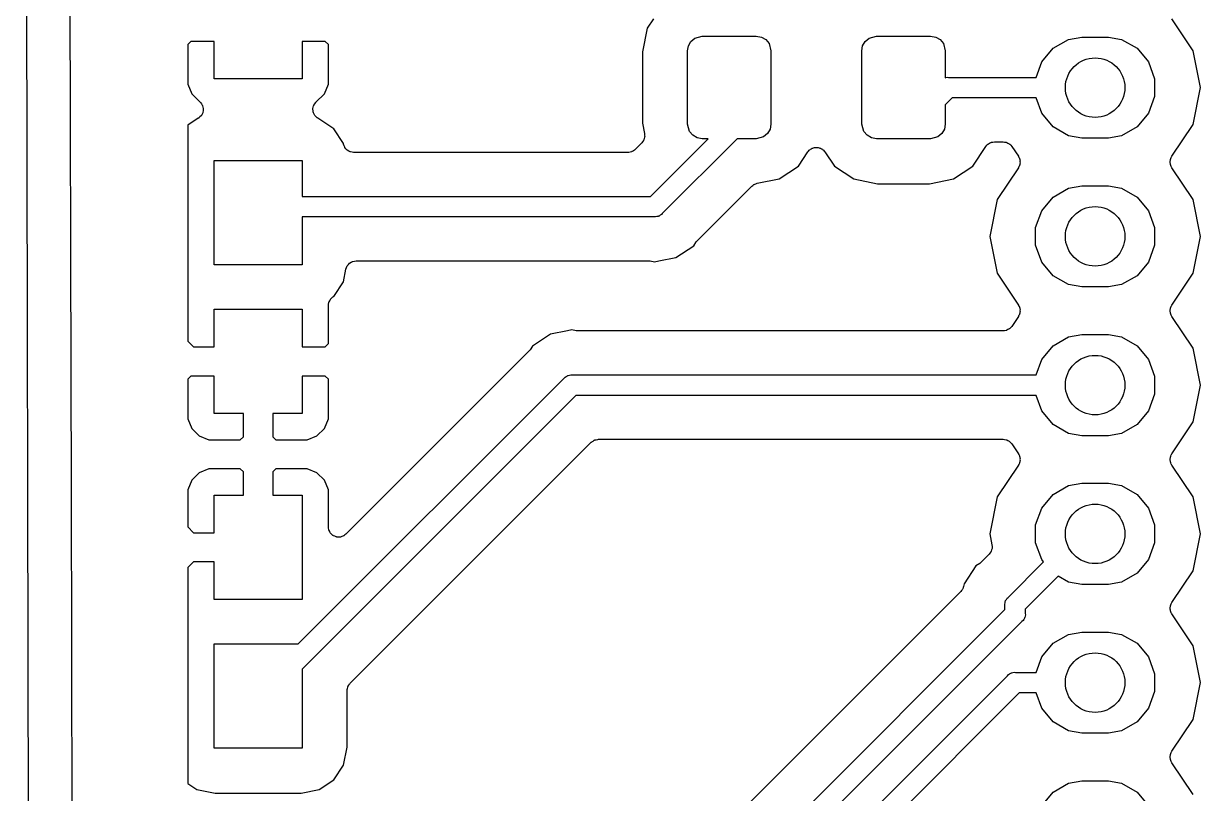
# Model space of a CAD drawing. Extents: x 81 to 178, y -172 to -32.
# Drawn here: x 121.16 to 141.24, y -106.16 to -93.01 of the extents above; entities that cross this region are included whole.
import ezdxf

# ---------------------------------------------------------------- set-up
doc = ezdxf.new("R2010")
doc.units = 0
doc.header["$MEASUREMENT"] = 0
doc.layers.add('BLACK', color=7, linetype='CONTINUOUS')

msp = doc.modelspace()

# ---------------------------------------------------------------- linework, layer by layer
at = {"layer": 'BLACK', "linetype": 'CONTINUOUS'}
for p, q in [((121.158, -69.7485), (121.285, -129.451)), ((121.97, -99.0132), (121.909, -70.2095)), ((131.908, -92.9312), (131.802, -93.0907)), ((141.118, -93.4774), (140.755, -92.9342)), ((131.802, -93.0907), (131.721, -93.4962)), ((124.015, -93.3166), (123.961, -93.3703)), ((123.961, -93.3703), (123.961, -94.0461)), ((124.411, -93.3166), (124.015, -93.3166)), ((124.411, -93.9566), (124.411, -93.3166)), ((126.307, -93.3166), (125.911, -93.3166)), ((125.911, -93.3166), (125.911, -93.9566)), ((126.361, -93.3703), (126.307, -93.3166)), ((126.361, -94.0461), (126.361, -93.3703)), ((132.489, -93.479), (132.504, -93.3935)), ((132.504, -93.3935), (132.548, -93.3183)), ((132.548, -93.3183), (132.614, -93.2625)), ((132.614, -93.2625), (132.739, -93.229)), ((132.739, -93.229), (133.664, -93.229)), ((133.664, -93.229), (133.75, -93.2441)), ((133.75, -93.2441), (133.825, -93.2875)), ((133.825, -93.2875), (133.881, -93.354)), ((133.881, -93.354), (133.914, -93.479)), ((135.464, -93.479), (135.479, -93.3935)), ((135.479, -93.3935), (135.523, -93.3183)), ((135.523, -93.3183), (135.589, -93.2625)), ((135.589, -93.2625), (135.714, -93.229)), ((135.714, -93.229), (136.639, -93.229)), ((136.639, -93.229), (136.725, -93.2441)), ((136.725, -93.2441), (136.8, -93.2875)), ((136.8, -93.2875), (136.856, -93.354)), ((136.856, -93.354), (136.889, -93.479)), ((138.73, -93.4352), (138.994, -93.283)), ((138.994, -93.283), (139.218, -93.2434)), ((139.218, -93.2434), (139.674, -93.2434)), ((139.674, -93.2434), (139.898, -93.283)), ((139.898, -93.283), (140.162, -93.4352)), ((131.721, -93.4962), (131.721, -94.7118)), ((132.489, -94.729), (132.489, -93.479)), ((133.914, -93.479), (133.914, -94.729)), ((135.464, -94.729), (135.464, -93.479)), ((136.889, -93.479), (136.889, -93.9375)), ((138.534, -93.6685), (138.73, -93.4352)), ((140.162, -93.4352), (140.358, -93.6685)), ((141.244, -94.107), (141.118, -93.4774)), ((138.438, -93.932), (138.534, -93.6685)), ((140.358, -93.6685), (140.462, -93.9547)), ((125.911, -93.9566), (124.411, -93.9566)), ((136.889, -93.9375), (136.898, -93.936)), ((136.898, -93.936), (136.92, -93.93)), ((136.92, -93.93), (136.943, -93.932)), ((136.943, -93.932), (138.438, -93.932)), ((140.462, -93.9547), (140.462, -94.2593)), ((123.961, -94.0461), (124.03, -94.2115)), ((126.292, -94.2115), (126.361, -94.0461)), ((141.118, -94.7366), (141.244, -94.107)), ((124.03, -94.2115), (124.174, -94.3564)), ((124.174, -94.3564), (124.176, -94.3591)), ((124.176, -94.3591), (124.176, -94.3593)), ((124.176, -94.3593), (124.178, -94.3612)), ((124.178, -94.3612), (124.182, -94.3647)), ((124.182, -94.3647), (124.195, -94.3859)), ((124.195, -94.3859), (124.209, -94.4062)), ((126.113, -94.4062), (126.127, -94.3859)), ((126.127, -94.3859), (126.14, -94.3647)), ((126.14, -94.3647), (126.144, -94.3612)), ((126.144, -94.3612), (126.146, -94.3593)), ((126.146, -94.3591), (126.148, -94.3564)), ((126.146, -94.3593), (126.146, -94.3591)), ((126.148, -94.3564), (126.292, -94.2115)), ((137.008, -94.282), (136.889, -94.401)), ((136.889, -94.401), (136.889, -94.729)), ((138.438, -94.282), (137.008, -94.282)), ((138.534, -94.5455), (138.438, -94.282)), ((140.462, -94.2593), (140.358, -94.5455)), ((124.187, -94.5896), (124.169, -94.606)), ((124.19, -94.5853), (124.187, -94.5896)), ((124.191, -94.5838), (124.19, -94.5853)), ((124.192, -94.5829), (124.191, -94.5838)), ((124.194, -94.5805), (124.192, -94.5829)), ((124.204, -94.5581), (124.194, -94.5805)), ((124.216, -94.5363), (124.204, -94.5581)), ((124.209, -94.4062), (124.21, -94.4097)), ((124.21, -94.4097), (124.21, -94.4098)), ((124.21, -94.4098), (124.211, -94.4109)), ((124.211, -94.4109), (124.211, -94.4117)), ((124.211, -94.4117), (124.214, -94.4166)), ((124.214, -94.4166), (124.219, -94.441)), ((124.217, -94.531), (124.216, -94.5363)), ((124.218, -94.5293), (124.217, -94.531)), ((124.22, -94.5255), (124.218, -94.5288)), ((124.218, -94.5288), (124.218, -94.5293)), ((124.219, -94.441), (124.225, -94.4649)), ((124.222, -94.5008), (124.22, -94.5255)), ((124.226, -94.4762), (124.222, -94.5008)), ((124.225, -94.4649), (124.225, -94.4687)), ((124.225, -94.4687), (124.225, -94.4688)), ((124.225, -94.4688), (124.225, -94.4706)), ((124.225, -94.4706), (124.226, -94.4762)), ((126.096, -94.4762), (126.097, -94.4706)), ((126.1, -94.5007), (126.096, -94.4762)), ((126.097, -94.4649), (126.103, -94.4409)), ((126.097, -94.4687), (126.097, -94.4649)), ((126.097, -94.4688), (126.097, -94.4687)), ((126.097, -94.4706), (126.097, -94.4688)), ((126.102, -94.5255), (126.1, -94.5007)), ((126.104, -94.5288), (126.102, -94.5255)), ((126.103, -94.4409), (126.108, -94.4166)), ((126.104, -94.5293), (126.104, -94.5288)), ((126.105, -94.531), (126.104, -94.5293)), ((126.106, -94.5363), (126.105, -94.531)), ((126.117, -94.5581), (126.106, -94.5363)), ((126.108, -94.4166), (126.111, -94.4117)), ((126.111, -94.4109), (126.112, -94.4098)), ((126.111, -94.4117), (126.111, -94.4109)), ((126.112, -94.4097), (126.113, -94.4062)), ((126.112, -94.4098), (126.112, -94.4097)), ((126.128, -94.5805), (126.117, -94.5581)), ((126.13, -94.5829), (126.128, -94.5805)), ((126.131, -94.5838), (126.13, -94.5829)), ((126.132, -94.5853), (126.131, -94.5838)), ((126.135, -94.5896), (126.132, -94.5853)), ((126.153, -94.606), (126.135, -94.5896)), ((138.73, -94.7788), (138.534, -94.5455)), ((140.358, -94.5455), (140.162, -94.7788)), ((124.141, -94.6298), (123.961, -94.7503)), ((123.961, -94.7503), (123.961, -97.8265)), ((124.142, -94.6297), (124.141, -94.6298)), ((124.147, -94.6258), (124.142, -94.6294)), ((124.142, -94.6294), (124.142, -94.6297)), ((124.148, -94.6248), (124.147, -94.6258)), ((124.151, -94.6235), (124.148, -94.6248)), ((124.169, -94.606), (124.151, -94.6235)), ((126.171, -94.6235), (126.153, -94.606)), ((126.174, -94.6248), (126.171, -94.6235)), ((126.175, -94.6258), (126.174, -94.6248)), ((126.18, -94.6294), (126.175, -94.6258)), ((126.18, -94.6297), (126.18, -94.6294)), ((126.181, -94.6298), (126.18, -94.6297)), ((126.452, -94.8109), (126.181, -94.6298)), ((131.721, -94.7118), (131.757, -94.8925)), ((132.523, -94.854), (132.489, -94.729)), ((133.914, -94.729), (133.899, -94.8145)), ((135.498, -94.854), (135.464, -94.729)), ((136.889, -94.729), (136.874, -94.8145)), ((138.994, -94.931), (138.73, -94.7788)), ((140.162, -94.7788), (139.898, -94.931)), ((140.755, -95.2798), (141.118, -94.7366)), ((126.617, -95.059), (126.452, -94.8109)), ((131.741, -95.0054), (131.739, -95.0108)), ((131.744, -95.0006), (131.741, -95.0054)), ((131.751, -94.9767), (131.744, -95.0006)), ((131.758, -94.9533), (131.751, -94.9767)), ((131.757, -94.8925), (131.758, -94.9173)), ((131.758, -94.9173), (131.76, -94.9419)), ((131.76, -94.9419), (131.758, -94.9475)), ((131.758, -94.9475), (131.758, -94.9533)), ((131.856, -95.964), (132.841, -94.979)), ((133.336, -94.979), (132.058, -96.2573)), ((132.579, -94.9205), (132.523, -94.854)), ((132.654, -94.9639), (132.579, -94.9205)), ((132.739, -94.979), (132.654, -94.9639)), ((132.841, -94.979), (132.739, -94.979)), ((133.664, -94.979), (133.336, -94.979)), ((133.789, -94.9455), (133.664, -94.979)), ((133.856, -94.8897), (133.789, -94.9455)), ((133.899, -94.8145), (133.856, -94.8897)), ((135.554, -94.9205), (135.498, -94.854)), ((135.629, -94.9639), (135.554, -94.9205)), ((135.714, -94.979), (135.629, -94.9639)), ((136.639, -94.979), (135.714, -94.979)), ((136.764, -94.9455), (136.639, -94.979)), ((136.831, -94.8897), (136.764, -94.9455)), ((136.874, -94.8145), (136.831, -94.8897)), ((139.218, -94.9706), (138.994, -94.931)), ((139.674, -94.9706), (139.218, -94.9706)), ((139.898, -94.931), (139.674, -94.9706)), ((126.62, -95.0731), (126.617, -95.059)), ((126.631, -95.0997), (126.62, -95.0731)), ((126.64, -95.1265), (126.631, -95.0997)), ((126.642, -95.128), (126.64, -95.1265)), ((126.642, -95.1298), (126.642, -95.128)), ((126.661, -95.1512), (126.642, -95.1298)), ((126.679, -95.1731), (126.661, -95.1512)), ((126.681, -95.174), (126.679, -95.1731)), ((126.682, -95.1755), (126.681, -95.174)), ((126.707, -95.1892), (126.682, -95.1755)), ((126.732, -95.2034), (126.707, -95.1892)), ((126.734, -95.2038), (126.732, -95.2034)), ((126.736, -95.2047), (126.734, -95.2038)), ((126.764, -95.209), (126.736, -95.2047)), ((131.511, -95.2074), (131.488, -95.2133)), ((131.533, -95.2034), (131.511, -95.2074)), ((131.54, -95.1996), (131.533, -95.2034)), ((131.547, -95.1976), (131.54, -95.1996)), ((131.566, -95.1845), (131.547, -95.1976)), ((131.586, -95.1731), (131.566, -95.1845)), ((131.591, -95.1672), (131.586, -95.1731)), ((131.597, -95.1627), (131.591, -95.1672)), ((131.709, -95.0504), (131.597, -95.1627)), ((131.723, -95.0302), (131.709, -95.0504)), ((131.739, -95.0108), (131.723, -95.0302)), ((134.382, -95.4465), (134.544, -95.2041)), ((134.544, -95.2041), (134.557, -95.1903)), ((134.557, -95.1903), (134.568, -95.1749)), ((134.568, -95.1749), (134.578, -95.1685)), ((134.578, -95.1685), (134.586, -95.1602)), ((134.586, -95.1602), (134.603, -95.1517)), ((134.603, -95.1517), (134.619, -95.1411)), ((134.619, -95.1411), (134.63, -95.1384)), ((134.63, -95.1384), (134.64, -95.1333)), ((134.64, -95.1333), (134.659, -95.1312)), ((134.659, -95.1312), (134.678, -95.1267)), ((134.678, -95.1267), (134.689, -95.1279)), ((134.689, -95.1279), (134.701, -95.1267)), ((134.701, -95.1267), (134.719, -95.1312)), ((134.719, -95.1312), (134.738, -95.1333)), ((134.738, -95.1333), (134.749, -95.1384)), ((134.749, -95.1384), (134.76, -95.1411)), ((134.76, -95.1411), (134.776, -95.1517)), ((134.776, -95.1517), (134.793, -95.1602)), ((134.793, -95.1602), (134.801, -95.1685)), ((134.801, -95.1685), (134.81, -95.1749)), ((134.81, -95.1749), (134.822, -95.1903)), ((134.822, -95.1903), (134.835, -95.2041)), ((134.835, -95.2041), (134.997, -95.4465)), ((137.357, -95.4465), (137.582, -95.1098)), ((137.582, -95.1098), (137.599, -95.0919)), ((137.599, -95.0919), (137.615, -95.0729)), ((137.615, -95.0729), (137.62, -95.07)), ((137.62, -95.07), (137.624, -95.0659)), ((137.624, -95.0659), (137.646, -95.0549)), ((137.646, -95.0549), (137.667, -95.0426)), ((137.667, -95.0426), (137.673, -95.0416)), ((137.673, -95.0416), (137.678, -95.039)), ((137.678, -95.039), (137.703, -95.0363)), ((137.703, -95.0363), (137.727, -95.032)), ((137.727, -95.032), (137.877, -95.032)), ((137.877, -95.032), (137.902, -95.0363)), ((137.902, -95.0363), (137.926, -95.039)), ((137.926, -95.039), (137.932, -95.0416)), ((137.932, -95.0416), (137.937, -95.0426)), ((137.937, -95.0426), (137.959, -95.0549)), ((137.959, -95.0549), (137.981, -95.0659)), ((137.981, -95.0659), (137.985, -95.07)), ((137.985, -95.07), (137.99, -95.0729)), ((137.99, -95.0729), (138.006, -95.0919)), ((138.006, -95.0919), (138.023, -95.1098)), ((138.023, -95.1098), (138.137, -95.2798)), ((124.411, -97.1316), (124.411, -95.3516)), ((124.411, -95.3516), (125.911, -95.3516)), ((125.911, -95.3516), (125.911, -95.964)), ((126.792, -95.214), (126.764, -95.209)), ((131.473, -95.214), (126.792, -95.214)), ((131.481, -95.2127), (131.473, -95.214)), ((131.488, -95.2133), (131.481, -95.2127)), ((138.137, -95.2798), (138.141, -95.2903)), ((138.141, -95.2903), (138.148, -95.2996)), ((138.148, -95.2996), (138.153, -95.3179)), ((138.153, -95.3179), (138.161, -95.3354)), ((138.161, -95.3354), (138.162, -95.3469)), ((138.162, -95.4071), (138.161, -95.4186)), ((138.162, -95.3469), (138.165, -95.3579)), ((138.165, -95.3961), (138.162, -95.4071)), ((138.165, -95.3579), (138.164, -95.377)), ((138.164, -95.377), (138.165, -95.3961)), ((140.727, -95.3579), (140.73, -95.3469)), ((140.728, -95.377), (140.727, -95.3579)), ((140.727, -95.3961), (140.728, -95.377)), ((140.73, -95.4071), (140.727, -95.3961)), ((140.73, -95.3469), (140.731, -95.3354)), ((140.731, -95.4186), (140.73, -95.4071)), ((140.731, -95.3354), (140.739, -95.3179)), ((140.739, -95.3179), (140.744, -95.2996)), ((140.744, -95.2996), (140.751, -95.2903)), ((140.751, -95.2903), (140.755, -95.2798)), ((134.053, -95.6665), (134.382, -95.4465)), ((134.997, -95.4465), (135.326, -95.6665)), ((137.028, -95.6665), (137.357, -95.4465)), ((138.137, -95.4742), (137.774, -96.0174)), ((138.141, -95.4637), (138.137, -95.4742)), ((138.148, -95.4544), (138.141, -95.4637)), ((138.153, -95.4361), (138.148, -95.4544)), ((138.161, -95.4186), (138.153, -95.4361)), ((140.739, -95.4361), (140.731, -95.4186)), ((140.744, -95.4544), (140.739, -95.4361)), ((140.751, -95.4637), (140.744, -95.4544)), ((140.755, -95.4742), (140.751, -95.4637)), ((141.118, -96.0174), (140.755, -95.4742)), ((132.66, -96.7165), (133.587, -95.7892)), ((133.587, -95.7892), (133.604, -95.7772)), ((133.604, -95.7772), (133.62, -95.7633)), ((133.62, -95.7633), (133.629, -95.7598)), ((133.629, -95.7598), (133.637, -95.7543)), ((133.637, -95.7543), (133.657, -95.7489)), ((133.657, -95.7489), (133.676, -95.7413)), ((133.676, -95.7413), (134.053, -95.6665)), ((135.326, -95.6665), (135.732, -95.7471)), ((135.732, -95.7471), (136.622, -95.7471)), ((136.622, -95.7471), (137.028, -95.6665)), ((138.994, -95.823), (139.218, -95.7834)), ((139.218, -95.7834), (139.674, -95.7834)), ((139.674, -95.7834), (139.898, -95.823)), ((125.911, -95.964), (131.856, -95.964)), ((138.534, -96.2085), (138.73, -95.9752)), ((138.73, -95.9752), (138.994, -95.823)), ((139.898, -95.823), (140.162, -95.9752)), ((140.162, -95.9752), (140.358, -96.2085)), ((137.774, -96.0174), (137.648, -96.647)), ((138.43, -96.4947), (138.534, -96.2085)), ((140.358, -96.2085), (140.462, -96.4947)), ((141.244, -96.647), (141.118, -96.0174)), ((131.921, -96.314), (125.911, -96.314)), ((125.911, -96.314), (125.911, -97.1316)), ((131.944, -96.316), (131.921, -96.314)), ((131.967, -96.31), (131.944, -96.316)), ((131.99, -96.306), (131.967, -96.31)), ((131.996, -96.3021), (131.99, -96.306)), ((132.004, -96.3), (131.996, -96.3021)), ((132.023, -96.2867), (132.004, -96.3)), ((132.043, -96.2751), (132.023, -96.2867)), ((132.058, -96.2573), (132.043, -96.2751)), ((138.43, -96.7993), (138.43, -96.4947)), ((140.462, -96.4947), (140.462, -96.7993)), ((132.29, -97.0103), (132.596, -96.8059)), ((132.596, -96.8059), (132.638, -96.743)), ((132.638, -96.743), (132.65, -96.7306)), ((132.65, -96.7306), (132.66, -96.7165)), ((137.648, -96.647), (137.774, -97.2766)), ((138.534, -97.0855), (138.43, -96.7993)), ((140.462, -96.7993), (140.358, -97.0855)), ((141.118, -97.2766), (141.244, -96.647)), ((132.003, -97.0674), (132.29, -97.0103)), ((125.911, -97.1316), (124.411, -97.1316)), ((126.617, -97.4242), (126.661, -97.2049)), ((126.661, -97.2049), (126.671, -97.1783)), ((126.671, -97.1783), (126.681, -97.1515)), ((126.681, -97.1515), (126.682, -97.15)), ((126.682, -97.15), (126.683, -97.1482)), ((126.683, -97.1482), (126.702, -97.1268)), ((126.702, -97.1268), (126.72, -97.1049)), ((126.72, -97.1049), (126.722, -97.104)), ((126.722, -97.104), (126.723, -97.1025)), ((126.723, -97.1025), (126.748, -97.0888)), ((126.748, -97.0888), (126.773, -97.0746)), ((126.773, -97.0746), (126.775, -97.0742)), ((126.775, -97.0742), (126.777, -97.0733)), ((126.777, -97.0733), (126.805, -97.069)), ((126.805, -97.069), (126.833, -97.064)), ((126.833, -97.064), (131.82, -97.064)), ((131.82, -97.064), (131.837, -97.067)), ((131.837, -97.067), (131.855, -97.0674)), ((131.855, -97.0674), (131.929, -97.0821)), ((131.929, -97.0821), (132.003, -97.0674)), ((138.73, -97.3188), (138.534, -97.0855)), ((140.358, -97.0855), (140.162, -97.3188)), ((137.774, -97.2766), (138.137, -97.8198)), ((138.994, -97.471), (138.73, -97.3188)), ((140.162, -97.3188), (139.898, -97.471)), ((140.755, -97.8198), (141.118, -97.2766)), ((126.452, -97.6723), (126.617, -97.4242)), ((139.218, -97.5106), (138.994, -97.471)), ((139.674, -97.5106), (139.218, -97.5106)), ((139.898, -97.471), (139.674, -97.5106)), ((126.361, -97.8265), (126.365, -97.8021)), ((126.365, -97.8021), (126.368, -97.7775)), ((126.368, -97.7775), (126.371, -97.7723)), ((126.371, -97.7723), (126.372, -97.7666)), ((126.372, -97.7666), (126.384, -97.7452)), ((126.384, -97.7452), (126.395, -97.723)), ((126.395, -97.723), (126.399, -97.719)), ((126.399, -97.719), (126.402, -97.714)), ((126.402, -97.714), (126.421, -97.6981)), ((126.421, -97.6981), (126.439, -97.681)), ((126.439, -97.681), (126.452, -97.6723)), ((123.961, -97.8265), (123.961, -97.8265)), ((123.961, -97.8265), (123.961, -98.4341)), ((124.411, -98.5316), (124.411, -97.8916)), ((124.411, -97.8916), (125.911, -97.8916)), ((125.911, -97.8916), (125.911, -98.5316)), ((126.361, -98.4779), (126.361, -97.8265)), ((138.137, -98.0142), (138.023, -98.1842)), ((138.137, -97.8198), (138.141, -97.8303)), ((138.141, -98.0037), (138.137, -98.0142)), ((138.141, -97.8303), (138.148, -97.8396)), ((138.148, -97.9944), (138.141, -98.0037)), ((138.148, -97.8396), (138.153, -97.8579)), ((138.153, -97.9761), (138.148, -97.9944)), ((138.153, -97.8579), (138.161, -97.8754)), ((138.161, -97.9586), (138.153, -97.9761)), ((138.161, -97.8754), (138.162, -97.8869)), ((138.162, -97.9471), (138.161, -97.9586)), ((138.162, -97.8869), (138.165, -97.8979)), ((138.165, -97.9361), (138.162, -97.9471)), ((138.165, -97.8979), (138.164, -97.917)), ((138.164, -97.917), (138.165, -97.9361)), ((140.727, -97.8979), (140.73, -97.8869)), ((140.728, -97.917), (140.727, -97.8979)), ((140.727, -97.9361), (140.728, -97.917)), ((140.73, -97.9471), (140.727, -97.9361)), ((140.73, -97.8869), (140.731, -97.8754)), ((140.731, -97.9586), (140.73, -97.9471)), ((140.731, -97.8754), (140.739, -97.8579)), ((140.739, -97.9761), (140.731, -97.9586)), ((140.739, -97.8579), (140.744, -97.8396)), ((140.744, -97.9944), (140.739, -97.9761)), ((140.744, -97.8396), (140.751, -97.8303)), ((140.751, -98.0037), (140.744, -97.9944)), ((140.751, -97.8303), (140.755, -97.8198)), ((140.755, -98.0142), (140.751, -98.0037)), ((141.118, -98.5574), (140.755, -98.0142)), ((138.006, -98.2021), (137.99, -98.2211)), ((138.023, -98.1842), (138.006, -98.2021)), ((130.153, -98.3157), (129.847, -98.5201)), ((130.44, -98.2586), (130.153, -98.3157)), ((130.514, -98.2439), (130.44, -98.2586)), ((130.588, -98.2586), (130.514, -98.2439)), ((130.605, -98.259), (130.588, -98.2586)), ((130.622, -98.262), (130.605, -98.259)), ((137.877, -98.262), (130.622, -98.262)), ((137.902, -98.2577), (137.877, -98.262)), ((137.926, -98.255), (137.902, -98.2577)), ((137.932, -98.2524), (137.926, -98.255)), ((137.937, -98.2514), (137.932, -98.2524)), ((137.959, -98.2391), (137.937, -98.2514)), ((137.981, -98.2281), (137.959, -98.2391)), ((137.985, -98.224), (137.981, -98.2281)), ((137.99, -98.2211), (137.985, -98.224)), ((138.73, -98.5152), (138.994, -98.363)), ((138.994, -98.363), (139.218, -98.3234)), ((139.218, -98.3234), (139.674, -98.3234)), ((139.674, -98.3234), (139.898, -98.363)), ((139.898, -98.363), (140.162, -98.5152)), ((123.961, -98.4341), (124.058, -98.5316)), ((124.058, -98.5316), (124.411, -98.5316)), ((125.911, -98.5316), (126.307, -98.5316)), ((126.307, -98.5316), (126.361, -98.4779)), ((129.783, -98.6095), (126.66, -101.733)), ((129.793, -98.5954), (129.783, -98.6095)), ((129.805, -98.583), (129.793, -98.5954)), ((129.847, -98.5201), (129.805, -98.583)), ((138.534, -98.7485), (138.73, -98.5152)), ((140.162, -98.5152), (140.358, -98.7485)), ((141.244, -99.187), (141.118, -98.5574)), ((138.438, -99.012), (138.534, -98.7485)), ((140.358, -98.7485), (140.462, -99.0347)), ((121.974, -100.943), (121.97, -99.0132)), ((130.439, -99.0259), (130.446, -99.0239)), ((130.446, -99.0239), (130.453, -99.02)), ((130.453, -99.02), (130.476, -99.016)), ((130.476, -99.016), (130.498, -99.01)), ((130.498, -99.01), (130.521, -99.012)), ((130.521, -99.012), (138.438, -99.012)), ((124.015, -99.0316), (123.961, -99.0853)), ((123.961, -99.0853), (123.961, -99.7611)), ((124.411, -99.0316), (124.015, -99.0316)), ((124.411, -99.6716), (124.411, -99.0316)), ((125.847, -103.607), (130.385, -99.0687)), ((125.911, -99.0316), (125.911, -99.6716)), ((126.307, -99.0316), (125.911, -99.0316)), ((126.361, -99.0853), (126.307, -99.0316)), ((126.361, -99.7611), (126.361, -99.0853)), ((130.385, -99.0687), (130.4, -99.0509)), ((130.4, -99.0509), (130.42, -99.0393)), ((130.42, -99.0393), (130.439, -99.0259)), ((140.462, -99.0347), (140.462, -99.3393)), ((141.118, -99.8166), (141.244, -99.187)), ((130.586, -99.362), (125.911, -104.037)), ((138.438, -99.362), (130.586, -99.362)), ((138.534, -99.6255), (138.438, -99.362)), ((140.462, -99.3393), (140.358, -99.6255)), ((138.73, -99.8588), (138.534, -99.6255)), ((140.358, -99.6255), (140.162, -99.8588)), ((123.961, -99.7611), (124.03, -99.9265)), ((124.911, -99.6716), (124.411, -99.6716)), ((124.911, -100.068), (124.911, -99.6716)), ((125.911, -99.6716), (125.411, -99.6716)), ((125.411, -99.6716), (125.411, -100.068)), ((126.292, -99.9265), (126.361, -99.7611)), ((140.755, -100.36), (141.118, -99.8166)), ((124.03, -99.9265), (124.156, -100.053)), ((126.166, -100.053), (126.292, -99.9265)), ((138.994, -100.011), (138.73, -99.8588)), ((139.218, -100.051), (138.994, -100.011)), ((139.898, -100.011), (139.674, -100.051)), ((140.162, -99.8588), (139.898, -100.011)), ((124.156, -100.053), (124.321, -100.122)), ((124.321, -100.122), (124.857, -100.122)), ((124.857, -100.122), (124.911, -100.068)), ((125.411, -100.068), (125.465, -100.122)), ((125.465, -100.122), (126.001, -100.122)), ((126.001, -100.122), (126.166, -100.053)), ((126.73, -104.279), (130.846, -100.163)), ((130.846, -100.163), (130.852, -100.159)), ((130.852, -100.159), (130.857, -100.153)), ((130.857, -100.153), (130.877, -100.142)), ((130.877, -100.142), (130.896, -100.128)), ((130.896, -100.128), (130.903, -100.126)), ((130.903, -100.126), (130.91, -100.123)), ((130.91, -100.123), (130.932, -100.119)), ((130.932, -100.119), (130.954, -100.113)), ((130.954, -100.113), (130.962, -100.113)), ((130.962, -100.113), (130.969, -100.112)), ((130.969, -100.112), (137.877, -100.112)), ((137.877, -100.112), (137.902, -100.116)), ((137.902, -100.116), (137.926, -100.119)), ((137.926, -100.119), (137.932, -100.122)), ((137.932, -100.122), (137.937, -100.123)), ((137.937, -100.123), (137.959, -100.135)), ((137.959, -100.135), (137.981, -100.146)), ((137.981, -100.146), (137.985, -100.15)), ((137.985, -100.15), (137.99, -100.153)), ((137.99, -100.153), (138.006, -100.172)), ((138.006, -100.172), (138.023, -100.19)), ((138.023, -100.19), (138.137, -100.36)), ((139.674, -100.051), (139.218, -100.051)), ((138.137, -100.36), (138.141, -100.37)), ((138.141, -100.37), (138.148, -100.38)), ((138.148, -100.38), (138.153, -100.398)), ((138.153, -100.398), (138.161, -100.415)), ((138.161, -100.415), (138.162, -100.427)), ((138.162, -100.427), (138.165, -100.438)), ((140.727, -100.438), (140.73, -100.427)), ((140.73, -100.427), (140.731, -100.415)), ((140.731, -100.415), (140.739, -100.398)), ((140.739, -100.398), (140.744, -100.38)), ((140.744, -100.38), (140.751, -100.37)), ((140.751, -100.37), (140.755, -100.36)), ((124.321, -100.617), (124.156, -100.685)), ((124.857, -100.617), (124.321, -100.617)), ((124.911, -100.67), (124.857, -100.617)), ((125.465, -100.617), (125.411, -100.67)), ((126.001, -100.617), (125.465, -100.617)), ((126.166, -100.685), (126.001, -100.617)), ((138.137, -100.554), (137.774, -101.097)), ((138.141, -100.544), (138.137, -100.554)), ((138.148, -100.534), (138.141, -100.544)), ((138.153, -100.516), (138.148, -100.534)), ((138.161, -100.499), (138.153, -100.516)), ((138.162, -100.487), (138.161, -100.499)), ((138.165, -100.476), (138.162, -100.487)), ((138.165, -100.438), (138.164, -100.457)), ((138.164, -100.457), (138.165, -100.476)), ((140.728, -100.457), (140.727, -100.438)), ((140.727, -100.476), (140.728, -100.457)), ((140.73, -100.487), (140.727, -100.476)), ((140.731, -100.499), (140.73, -100.487)), ((140.739, -100.516), (140.731, -100.499)), ((140.744, -100.534), (140.739, -100.516)), ((140.751, -100.544), (140.744, -100.534)), ((140.755, -100.554), (140.751, -100.544)), ((141.118, -101.097), (140.755, -100.554)), ((124.03, -100.812), (123.961, -100.977)), ((124.156, -100.685), (124.03, -100.812)), ((124.911, -101.067), (124.911, -100.67)), ((125.411, -100.67), (125.411, -101.067)), ((126.292, -100.812), (126.166, -100.685)), ((126.361, -100.977), (126.292, -100.812)), ((121.992, -109.325), (121.974, -100.943)), ((121.974, -100.943), (121.974, -100.943)), ((123.961, -100.977), (123.961, -101.609)), ((126.361, -101.609), (126.361, -100.977)), ((138.73, -101.055), (138.994, -100.903)), ((138.994, -100.903), (139.218, -100.863)), ((139.218, -100.863), (139.674, -100.863)), ((139.674, -100.863), (139.898, -100.903)), ((139.898, -100.903), (140.162, -101.055)), ((124.411, -101.707), (124.411, -101.067)), ((124.411, -101.067), (124.911, -101.067)), ((125.411, -101.067), (125.911, -101.067)), ((125.911, -101.067), (125.911, -102.847)), ((137.774, -101.097), (137.648, -101.727)), ((138.534, -101.289), (138.73, -101.055)), ((140.162, -101.055), (140.358, -101.289)), ((141.244, -101.727), (141.118, -101.097)), ((138.43, -101.575), (138.534, -101.289)), ((140.358, -101.289), (140.462, -101.575)), ((123.961, -101.609), (124.058, -101.707)), ((126.365, -101.632), (126.361, -101.609)), ((126.367, -101.655), (126.365, -101.632)), ((138.43, -101.879), (138.43, -101.575)), ((140.462, -101.575), (140.462, -101.879)), ((124.058, -101.707), (124.411, -101.707)), ((126.37, -101.661), (126.367, -101.655)), ((126.372, -101.669), (126.37, -101.661)), ((126.383, -101.689), (126.372, -101.669)), ((126.393, -101.71), (126.383, -101.689)), ((126.398, -101.715), (126.393, -101.71)), ((126.402, -101.722), (126.398, -101.715)), ((126.419, -101.736), (126.402, -101.722)), ((126.436, -101.753), (126.419, -101.736)), ((126.443, -101.756), (126.436, -101.753)), ((126.448, -101.761), (126.443, -101.756)), ((126.47, -101.769), (126.448, -101.761)), ((126.491, -101.778), (126.47, -101.769)), ((126.498, -101.779), (126.491, -101.778)), ((126.506, -101.782), (126.498, -101.779)), ((126.528, -101.782), (126.506, -101.782)), ((126.551, -101.784), (126.528, -101.782)), ((126.559, -101.782), (126.551, -101.784)), ((126.566, -101.782), (126.559, -101.782)), ((126.588, -101.774), (126.566, -101.782)), ((126.61, -101.768), (126.588, -101.774)), ((126.616, -101.763), (126.61, -101.768)), ((126.623, -101.761), (126.616, -101.763)), ((126.641, -101.746), (126.623, -101.761)), ((126.66, -101.733), (126.641, -101.746)), ((137.648, -101.727), (137.686, -101.916)), ((141.118, -102.357), (141.244, -101.727)), ((137.668, -102.035), (137.652, -102.054)), ((137.67, -102.029), (137.668, -102.035)), ((137.673, -102.024), (137.67, -102.029)), ((137.679, -102.001), (137.673, -102.024)), ((137.687, -101.977), (137.679, -102.001)), ((137.686, -101.916), (137.687, -101.941)), ((137.687, -101.941), (137.689, -101.966)), ((137.689, -101.966), (137.687, -101.971)), ((137.687, -101.971), (137.687, -101.977)), ((138.534, -102.165), (138.43, -101.879)), ((140.462, -101.879), (140.358, -102.165)), ((124.058, -102.207), (123.961, -102.304)), ((124.411, -102.207), (124.058, -102.207)), ((124.411, -102.847), (124.411, -102.207)), ((137.476, -102.232), (137.413, -102.274)), ((137.488, -102.22), (137.476, -102.232)), ((137.503, -102.21), (137.488, -102.22)), ((137.638, -102.074), (137.503, -102.21)), ((137.652, -102.054), (137.638, -102.074)), ((137.962, -102.811), (138.568, -102.205)), ((138.568, -102.205), (138.534, -102.165)), ((140.358, -102.165), (140.162, -102.399)), ((123.961, -102.304), (123.961, -102.912)), ((137.413, -102.274), (137.209, -102.58)), ((140.162, -102.399), (139.898, -102.551)), ((140.755, -102.9), (141.118, -102.357)), ((137.2, -102.623), (137.192, -102.643)), ((137.209, -102.58), (137.2, -102.623)), ((138.818, -102.45), (138.255, -103.013)), ((138.994, -102.551), (138.818, -102.45)), ((139.218, -102.591), (138.994, -102.551)), ((139.674, -102.591), (139.218, -102.591)), ((139.898, -102.551), (139.674, -102.591)), ((137.152, -102.713), (127.962, -111.902)), ((137.164, -102.696), (137.152, -102.713)), ((137.178, -102.68), (137.164, -102.696)), ((137.181, -102.671), (137.178, -102.68)), ((137.187, -102.663), (137.181, -102.671)), ((137.192, -102.643), (137.187, -102.663)), ((137.932, -102.846), (137.944, -102.826)), ((137.944, -102.826), (137.962, -102.811)), ((123.961, -102.912), (123.961, -102.912)), ((123.961, -102.912), (123.961, -105.988)), ((125.911, -102.847), (124.411, -102.847)), ((128.222, -112.704), (137.905, -103.021)), ((137.903, -102.925), (137.909, -102.903)), ((137.905, -102.948), (137.903, -102.925)), ((137.905, -103.021), (137.905, -102.948)), ((137.909, -102.903), (137.913, -102.88)), ((137.913, -102.88), (137.917, -102.873)), ((137.917, -102.873), (137.919, -102.866)), ((137.919, -102.866), (137.932, -102.846)), ((138.255, -103.013), (138.255, -103.085)), ((140.727, -102.978), (140.73, -102.967)), ((140.728, -102.997), (140.727, -102.978)), ((140.727, -103.016), (140.728, -102.997)), ((140.73, -103.027), (140.727, -103.016)), ((140.73, -102.967), (140.731, -102.955)), ((140.731, -103.039), (140.73, -103.027)), ((140.731, -102.955), (140.739, -102.938)), ((140.739, -103.056), (140.731, -103.039)), ((140.739, -102.938), (140.744, -102.92)), ((140.744, -102.92), (140.751, -102.91)), ((140.751, -102.91), (140.755, -102.9)), ((138.198, -103.222), (128.424, -112.997)), ((138.216, -103.207), (138.198, -103.222)), ((138.228, -103.187), (138.216, -103.207)), ((138.241, -103.168), (138.228, -103.187)), ((138.243, -103.161), (138.241, -103.168)), ((138.247, -103.154), (138.243, -103.161)), ((138.251, -103.131), (138.247, -103.154)), ((138.257, -103.108), (138.251, -103.131)), ((138.255, -103.085), (138.257, -103.108)), ((140.744, -103.074), (140.739, -103.056)), ((140.751, -103.084), (140.744, -103.074)), ((140.755, -103.094), (140.751, -103.084)), ((141.118, -103.637), (140.755, -103.094)), ((138.994, -103.443), (139.218, -103.403)), ((139.218, -103.403), (139.674, -103.403)), ((139.674, -103.403), (139.898, -103.443)), ((124.411, -105.387), (124.411, -103.607)), ((124.411, -103.607), (125.847, -103.607)), ((138.534, -103.829), (138.73, -103.595)), ((138.73, -103.595), (138.994, -103.443)), ((139.898, -103.443), (140.162, -103.595)), ((140.162, -103.595), (140.358, -103.829)), ((141.244, -104.267), (141.118, -103.637)), ((138.438, -104.092), (138.534, -103.829)), ((140.358, -103.829), (140.462, -104.115)), ((125.911, -104.037), (125.911, -105.387)), ((130.655, -111.444), (137.951, -104.149)), ((137.951, -104.149), (137.966, -104.131)), ((137.966, -104.131), (137.986, -104.119)), ((137.986, -104.119), (138.005, -104.106)), ((138.005, -104.106), (138.012, -104.104)), ((138.012, -104.104), (138.019, -104.1)), ((138.019, -104.1), (138.042, -104.096)), ((138.042, -104.096), (138.065, -104.09)), ((138.065, -104.09), (138.088, -104.092)), ((138.088, -104.092), (138.438, -104.092)), ((140.462, -104.115), (140.462, -104.419)), ((126.679, -104.402), (126.68, -104.395)), ((126.679, -105.369), (126.679, -104.402)), ((126.68, -104.387), (126.686, -104.365)), ((126.68, -104.395), (126.68, -104.387)), ((126.686, -104.365), (126.69, -104.343)), ((126.69, -104.343), (126.694, -104.336)), ((126.694, -104.336), (126.696, -104.328)), ((126.696, -104.328), (126.709, -104.31)), ((126.709, -104.31), (126.72, -104.29)), ((126.72, -104.29), (126.726, -104.285)), ((126.726, -104.285), (126.73, -104.279)), ((138.152, -104.442), (130.948, -111.646)), ((138.438, -104.442), (138.152, -104.442)), ((138.534, -104.705), (138.438, -104.442)), ((140.462, -104.419), (140.358, -104.705)), ((141.118, -104.897), (141.244, -104.267)), ((138.73, -104.939), (138.534, -104.705)), ((140.358, -104.705), (140.162, -104.939)), ((138.994, -105.091), (138.73, -104.939)), ((140.162, -104.939), (139.898, -105.091)), ((140.755, -105.44), (141.118, -104.897)), ((139.218, -105.131), (138.994, -105.091)), ((139.674, -105.131), (139.218, -105.131)), ((139.898, -105.091), (139.674, -105.131)), ((125.911, -105.387), (124.411, -105.387)), ((126.617, -105.679), (126.679, -105.369)), ((140.744, -105.46), (140.751, -105.45)), ((140.751, -105.45), (140.755, -105.44)), ((140.727, -105.518), (140.73, -105.507)), ((140.728, -105.537), (140.727, -105.518)), ((140.727, -105.556), (140.728, -105.537)), ((140.73, -105.567), (140.727, -105.556)), ((140.73, -105.507), (140.731, -105.495)), ((140.731, -105.579), (140.73, -105.567)), ((140.731, -105.495), (140.739, -105.478)), ((140.739, -105.596), (140.731, -105.579)), ((140.739, -105.478), (140.744, -105.46)), ((140.744, -105.614), (140.739, -105.596)), ((140.751, -105.624), (140.744, -105.614)), ((140.755, -105.634), (140.751, -105.624)), ((141.118, -106.177), (140.755, -105.634)), ((126.452, -105.927), (126.617, -105.679)), ((123.961, -105.988), (124.118, -106.093)), ((126.204, -106.093), (126.452, -105.927)), ((138.73, -106.135), (138.994, -105.983)), ((138.994, -105.983), (139.218, -105.943)), ((139.218, -105.943), (139.674, -105.943)), ((139.674, -105.943), (139.898, -105.983)), ((139.898, -105.983), (140.162, -106.135)), ((124.118, -106.093), (124.428, -106.155)), ((124.428, -106.155), (125.894, -106.155)), ((125.894, -106.155), (126.204, -106.093)), ((138.534, -106.369), (138.73, -106.135)), ((140.162, -106.135), (140.358, -106.369))]:
    msp.add_line(p, q, dxfattribs=at)
at = {"layer": 'BLACK'}
for centre in [(139.446, -94.107), (139.446, -94.107), (139.446, -96.647), (139.446, -96.647), (139.446, -99.187), (139.446, -99.187), (139.446, -101.727), (139.446, -101.727), (139.446, -104.267), (139.446, -104.267)]:
    msp.add_circle(centre, 0.508, dxfattribs=at)

doc.saveas('drawing.dxf')
